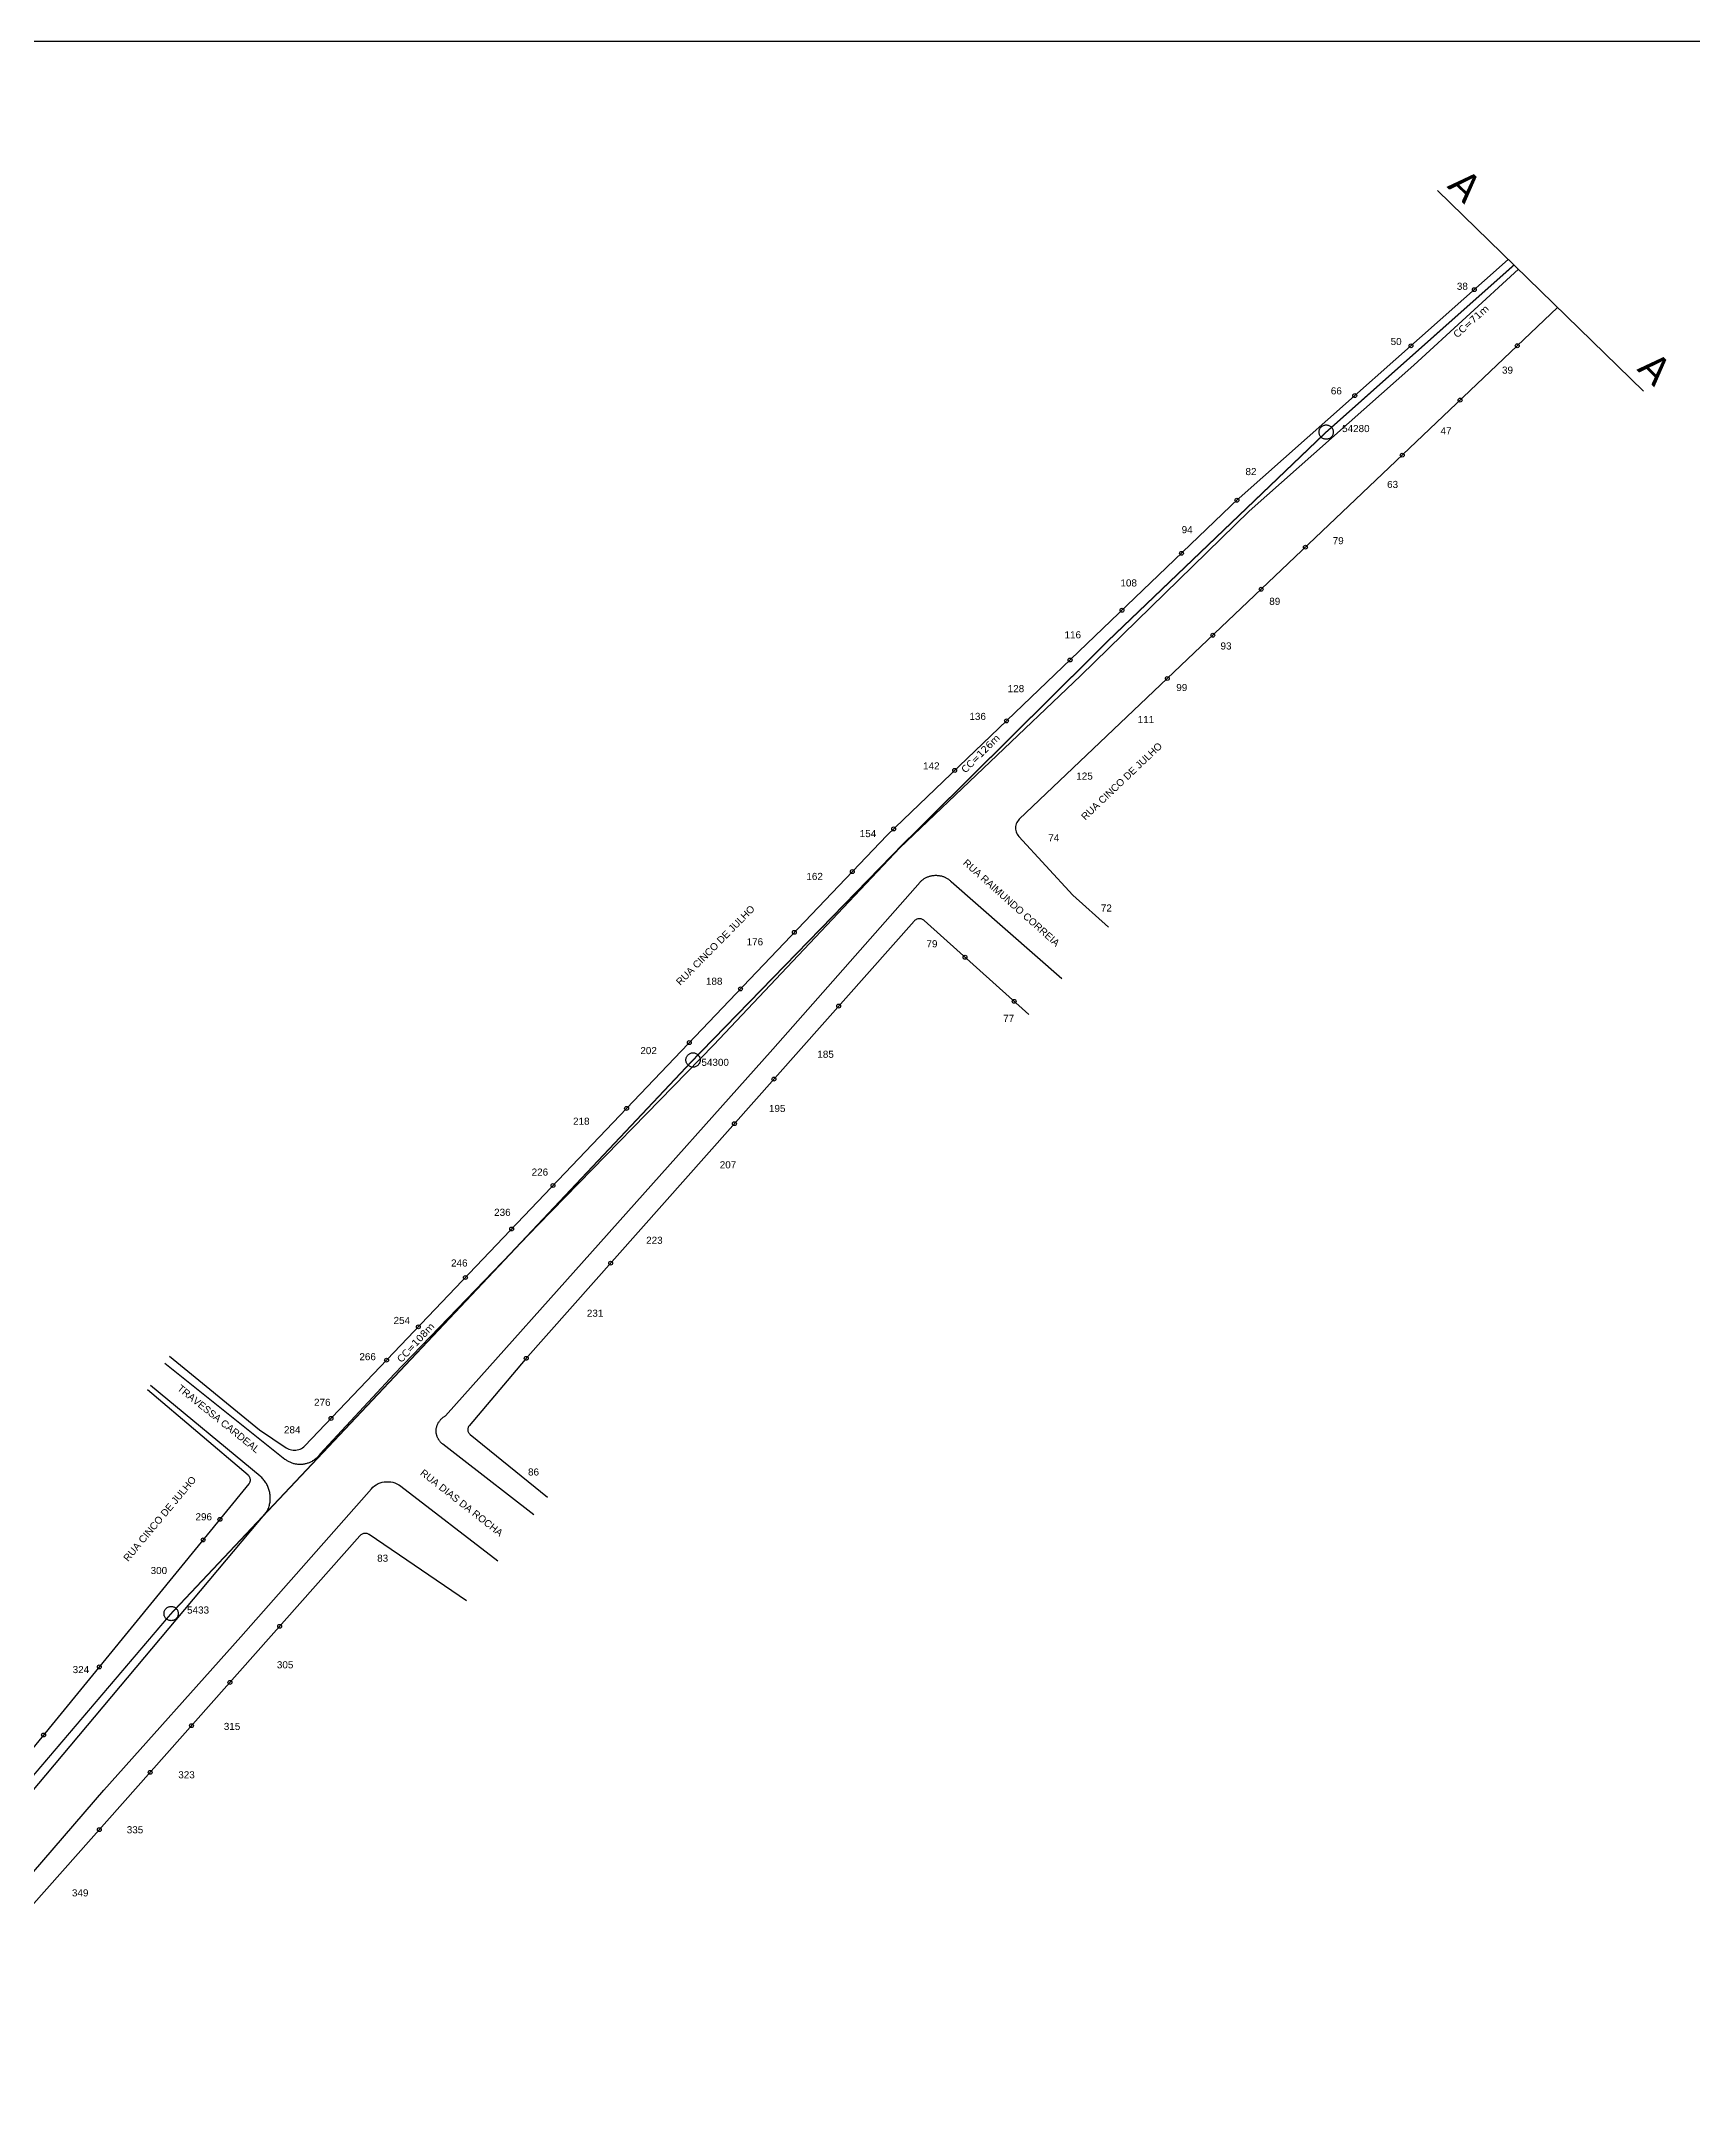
# Model space of a CAD drawing. Header units: metres. Extents: x 10082 to 18317, y -227 to 2742.
# Drawn here: x 10549.9 to 10783.3, y 74.8 to 367.3 of the extents above; entities that cross this region are included whole.
import ezdxf

# ---------------------------------------------------------------- set-up
doc = ezdxf.new("R2010")
doc.units = ezdxf.units.M
doc.header["$LTSCALE"] = 0.1
doc.header["$MEASUREMENT"] = 0
doc.linetypes.add('PHANTOM2', pattern=[1.25, 0.625, -0.125, 0.125, -0.125, 0.125, -0.125])
for name, color, linetype in [('10.0-Cartográfico', 252, 'Continuous'), ('10.1-Caixas Subterrâneas', 5, 'Continuous'), ('10.2-Nº Policía', 2, 'Continuous'), ('10.3-Nome das Ruas', 252, 'Continuous'), ('CD a instalar', 1, 'Continuous')]:
    doc.layers.add(name, color=color, linetype=linetype)
doc.styles.add('siredit', font='verdana.ttf')
doc.styles.get("Standard").update_dxf_attribs({"font": 'arial.ttf'})
doc.styles.add('WMF-Calibri0', font='calibri.ttf')

# ---------------------------------------------------------------- blocks, each defined once
blk = doc.blocks.new('DV')
at = {"linetype": 'Continuous'}
blk.add_circle((0, 0), 0.00000275, dxfattribs=at)
blk = doc.blocks.new('MHMZ')
at = {"linetype": 'PHANTOM2'}
blk.add_circle((0, 0), 0.0000101, dxfattribs=at)

msp = doc.modelspace()

# ---------------------------------------------------------------- linework, layer by layer
for points in [[(10081.8, -226.73), (10920.37, -226.73), (10920.37, 367.27), (10081.8, 367.27), (10081.8, -226.73)], [(10747.23, 346.2), (10776.33, 317.83)]]:
    msp.add_lwpolyline(points)
at = {"layer": '10.0-Cartográfico'}
for points in [[(10568.05, 181.43), (10580.74, 171.03), (10584.54, 168.49), (10584.72, 168.38), (10584.9, 168.29), (10585.09, 168.23), (10585.29, 168.18), (10585.49, 168.15), (10585.7, 168.15), (10585.89, 168.15), (10586.1, 168.19), (10586.29, 168.24), (10586.49, 168.3), (10586.67, 168.38), (10586.84, 168.49), (10587, 168.61), (10587.15, 168.75), (10669.38, 255.03), (10669.44, 255.08), (10719.11, 302.65), (10719.17, 302.71), (10757.22, 336.45)], [(10567.4, 180.45), (10584.35, 166.9), (10584.44, 166.84), (10584.53, 166.77), (10584.63, 166.71), (10584.72, 166.65), (10584.82, 166.59), (10584.92, 166.54), (10585.02, 166.49), (10585.13, 166.45), (10585.23, 166.4), (10585.34, 166.36), (10585.45, 166.33), (10585.56, 166.29), (10585.67, 166.27), (10585.78, 166.24), (10585.89, 166.22), (10586, 166.2), (10586.12, 166.19), (10586.23, 166.18), (10586.35, 166.17), (10586.46, 166.17), (10586.58, 166.17), (10586.69, 166.17), (10586.81, 166.18), (10586.92, 166.19), (10587.04, 166.21), (10587.15, 166.22), (10587.26, 166.25), (10587.37, 166.27), (10587.48, 166.3), (10587.59, 166.34), (10587.7, 166.37), (10587.81, 166.41), (10587.91, 166.46), (10588.02, 166.51), (10588.12, 166.56), (10588.22, 166.61), (10588.31, 166.67), (10588.41, 166.73), (10588.5, 166.79), (10588.59, 166.86), (10588.68, 166.93), (10588.77, 167), (10588.85, 167.07), (10588.93, 167.15), (10589, 167.23), (10589.08, 167.31), (10589.15, 167.39), (10589.21, 167.48), (10589.28, 167.57), (10599.82, 178.95), (10620.12, 200), (10644.97, 225.43), (10671.26, 253.31), (10696.78, 277.62), (10720.6, 300.89), (10743.88, 321.52), (10758.65, 335.07)], [(10764.18, 329.67), (10688.12, 257.32), (10687.99, 257.18), (10687.87, 257.03), (10687.78, 256.85), (10687.69, 256.68), (10687.63, 256.5), (10687.6, 256.32), (10687.58, 256.13), (10687.58, 255.94), (10687.61, 255.75), (10687.66, 255.57), (10687.73, 255.39), (10687.82, 255.22), (10687.92, 255.06), (10688.04, 254.91)], [(10688.04, 254.91), (10695.66, 246.58), (10700.74, 242.09)], [(10619.52, 159.03), (10609.19, 167.03), (10606.67, 168.98), (10606.6, 169.04), (10606.53, 169.1), (10606.46, 169.16), (10606.4, 169.22), (10606.34, 169.29), (10606.28, 169.35), (10606.22, 169.42), (10606.17, 169.49), (10606.12, 169.56), (10606.07, 169.64), (10606.03, 169.71), (10605.98, 169.79), (10605.95, 169.87), (10605.91, 169.95), (10605.88, 170.03), (10605.85, 170.11), (10605.82, 170.19), (10605.79, 170.27), (10605.77, 170.36), (10605.75, 170.44), (10605.74, 170.53), (10605.73, 170.61), (10605.72, 170.7), (10605.72, 170.78), (10605.71, 170.87), (10605.72, 170.96), (10605.72, 171.04), (10605.73, 171.13), (10605.74, 171.21), (10605.75, 171.3), (10605.77, 171.38), (10605.79, 171.47), (10605.82, 171.55), (10605.84, 171.63), (10605.87, 171.71), (10605.91, 171.79), (10605.94, 171.87), (10605.98, 171.95), (10606.02, 172.03), (10606.07, 172.1), (10606.12, 172.18), (10606.17, 172.25), (10606.22, 172.32), (10606.28, 172.39), (10606.33, 172.46), (10606.4, 172.52), (10606.46, 172.58), (10606.52, 172.64), (10606.59, 172.7), (10606.66, 172.76), (10606.73, 172.81), (10606.81, 172.87), (10606.88, 172.92), (10606.96, 172.96), (10607.04, 173.01), (10653.27, 224.83), (10674.09, 248.44), (10674.16, 248.51), (10674.23, 248.58), (10674.3, 248.65), (10674.37, 248.71), (10674.45, 248.77), (10674.53, 248.83), (10674.61, 248.89), (10674.69, 248.94), (10674.78, 248.99), (10674.86, 249.04), (10674.95, 249.09), (10675.04, 249.13), (10675.13, 249.17), (10675.23, 249.21), (10675.32, 249.24), (10675.42, 249.27), (10675.51, 249.3), (10675.61, 249.33), (10675.71, 249.35), (10675.81, 249.36), (10675.91, 249.38), (10676.01, 249.39), (10676.11, 249.4), (10676.21, 249.41), (10676.31, 249.41), (10676.41, 249.41), (10676.51, 249.4), (10676.61, 249.39), (10676.71, 249.38), (10676.81, 249.37), (10676.91, 249.35), (10677.01, 249.33), (10677.11, 249.31), (10677.21, 249.28), (10677.3, 249.25), (10677.4, 249.22), (10677.49, 249.18), (10677.58, 249.14), (10677.67, 249.1), (10677.76, 249.05), (10677.85, 249.01), (10677.93, 248.96), (10678.01, 248.9), (10678.1, 248.85), (10678.17, 248.79), (10678.25, 248.73), (10678.33, 248.66), (10678.4, 248.6), (10678.47, 248.53)], [(10678.47, 248.53), (10694.13, 234.82)], [(10689.48, 229.71), (10674.68, 243), (10674.62, 243.05), (10674.54, 243.1), (10674.45, 243.16), (10674.35, 243.19), (10674.25, 243.23), (10674.16, 243.24), (10674.06, 243.25), (10673.95, 243.25), (10673.85, 243.25), (10673.76, 243.23), (10673.66, 243.2), (10673.56, 243.16), (10673.48, 243.11), (10673.39, 243.05), (10673.31, 243), (10673.24, 242.93), (10618.29, 180.96), (10610.38, 171.61), (10610.36, 171.57), (10610.31, 171.49), (10610.26, 171.41), (10610.22, 171.32), (10610.19, 171.23), (10610.19, 171.14), (10610.18, 171.04)], [(10515.89, 85.86), (10579.28, 163.41), (10579.33, 163.49), (10579.38, 163.57), (10579.42, 163.66), (10579.45, 163.75), (10579.46, 163.84), (10579.46, 163.93), (10579.46, 164.03), (10579.44, 164.12), (10579.42, 164.21), (10579.38, 164.3), (10579.34, 164.39), (10579.28, 164.46), (10579.22, 164.54), (10579.15, 164.61), (10564.93, 176.68)], [(10518.36, 83.88), (10581.75, 159.38), (10581.82, 159.52), (10581.89, 159.65), (10581.95, 159.79), (10582.01, 159.93), (10582.06, 160.07), (10582.11, 160.22), (10582.15, 160.36), (10582.18, 160.51), (10582.21, 160.66), (10582.24, 160.81), (10582.25, 160.96), (10582.27, 161.1), (10582.27, 161.26), (10582.28, 161.41), (10582.27, 161.56), (10582.26, 161.71), (10582.25, 161.86), (10582.23, 162), (10582.2, 162.15), (10582.17, 162.3), (10582.13, 162.45), (10582.09, 162.59), (10582.04, 162.73), (10581.99, 162.88), (10581.93, 163.02), (10581.87, 163.15), (10581.8, 163.29), (10581.72, 163.42), (10581.64, 163.55), (10581.56, 163.68), (10581.47, 163.81), (10581.38, 163.93), (10581.28, 164.05), (10581.18, 164.17), (10581.07, 164.28), (10580.96, 164.39), (10580.84, 164.5), (10565.33, 177.3)], [(10610.18, 171.04), (10610.19, 170.95), (10610.2, 170.85), (10610.23, 170.76), (10610.27, 170.67), (10610.32, 170.59), (10610.37, 170.51), (10610.44, 170.44), (10610.51, 170.37), (10621.45, 161.49)], [(10524.53, 80.4), (10558.77, 120.12), (10578.11, 141.77), (10596.57, 162.71), (10596.78, 162.92), (10597.01, 163.1), (10597.25, 163.27), (10597.52, 163.42), (10597.8, 163.53), (10598.1, 163.61), (10598.39, 163.67), (10598.7, 163.7), (10599, 163.7), (10599.3, 163.67), (10599.61, 163.61), (10599.9, 163.52), (10600.18, 163.4), (10600.44, 163.26), (10600.69, 163.09), (10600.71, 163.07), (10614.41, 152.51)], [(10609.99, 146.88), (10596.27, 156.21), (10596.22, 156.24), (10596.15, 156.29), (10596.05, 156.33), (10595.95, 156.36), (10595.85, 156.38), (10595.75, 156.39), (10595.65, 156.39), (10595.55, 156.38), (10595.44, 156.36), (10595.34, 156.33), (10595.26, 156.29), (10595.17, 156.25), (10595.08, 156.19), (10595.01, 156.13), (10594.94, 156.05), (10544.43, 99.07)]]:
    msp.add_lwpolyline(points, dxfattribs=at)
at = {"layer": 'CD a instalar', "color": 1, "linetype": 'ByBlock', "const_width": 0.2}
for points in [[(10758.03, 335.67), (10731.48, 312.05)], [(10568.27, 145.06), (10642.02, 223.3)], [(10568.27, 145.06), (10514.05, 81.33)]]:
    msp.add_lwpolyline(points, dxfattribs=at)
msp.add_lwpolyline([(10731.48, 312.05, 0.013458), (10642.02, 223.3)], format="xyb", dxfattribs=at)

# ---------------------------------------------------------------- block references
at = {"layer": '10.0-Cartográfico', "xscale": 100000, "yscale": 100000, "zscale": 100000}
for p in [(10752.41, 332.18), (10743.46, 324.24), (10758.48, 324.25), (10735.52, 317.21), (10750.4, 316.57), (10742.23, 308.79), (10718.87, 302.42), (10728.55, 295.79), (10711.04, 294.92), (10722.3, 289.84), (10702.63, 286.87), (10715.47, 283.34), (10695.29, 279.84), (10709.03, 277.22), (10686.31, 271.23), (10678.99, 264.23), (10670.36, 255.96), (10664.53, 249.93), (10656.33, 241.34), (10680.45, 237.82), (10648.72, 233.35), (10662.59, 230.92), (10687.39, 231.59), (10641.49, 225.76), (10653.44, 220.6), (10632.62, 216.46), (10647.86, 214.3), (10622.23, 205.56), (10616.38, 199.42), (10630.37, 194.58), (10609.85, 192.56), (10603.2, 185.58), (10618.45, 181.14), (10598.71, 180.87), (10590.86, 172.64), (10575.16, 158.37), (10572.79, 155.47), (10583.6, 143.26), (10558.12, 137.52), (10576.57, 135.33), (10571.15, 129.21), (10550.24, 127.89), (10565.3, 122.62), (10558.12, 114.52)]:
    msp.add_blockref('DV', p, dxfattribs=at)
at = {"layer": '10.1-Caixas Subterrâneas', "xscale": 100000, "yscale": 100000, "zscale": 100000}
for p in [(10731.48, 312.05), (10642.02, 223.3), (10568.27, 145.06)]:
    msp.add_blockref('MHMZ', p, dxfattribs=at)

# ---------------------------------------------------------------- texts
at = {"style": 'WMF-Calibri0'}
for p in [(10748.46, 346.72), (10775.27, 320.87)]:
    msp.add_text('A', height=4, rotation=315.7374, dxfattribs=at).set_placement(p)
at = {"color": 7, "char_height": 1, "attachment_point": 5, "style": 'siredit'}
for s, insert, rotation in [('CC=71m', (10751.95, 327.7), 41.6671), ('CC=126m', (10682.64, 266.6), 44.8548), ('CC=108m', (10602.82, 183.36), 47.3738)]:
    msp.add_mtext(s, dxfattribs=dict(at, insert=insert, rotation=rotation))
at = {"layer": '10.1-Caixas Subterrâneas'}
for s, p in [('54280', (10733.73, 312.05)), ('54300', (10643.2, 222.47)), ('5433', (10570.52, 145.06))]:
    msp.add_text(s, height=1, dxfattribs=at).set_placement(p)
at = {"layer": '10.2-Nº Policía', "color": 7}
for s, p in [('38', (10749.95, 332.16)), ('50', (10740.59, 324.35)), ('39', (10756.33, 320.31)), ('66', (10732.14, 317.38)), ('47', (10747.64, 311.72)), ('82', (10720.08, 305.97)), ('63', (10740.09, 304.15)), ('94', (10711.06, 297.76)), ('79', (10732.4, 296.2)), ('108', (10702.41, 290.23)), ('89', (10723.44, 287.63)), ('116', (10694.51, 282.9)), ('93', (10716.55, 281.32)), ('128', (10686.48, 275.29)), ('99', (10710.3, 275.45)), ('136', (10681.07, 271.37)), ('111', (10704.85, 270.93)), ('142', (10674.52, 264.37)), ('125', (10696.17, 262.93)), ('154', (10665.57, 254.8)), ('74', (10692.21, 254.2)), ('162', (10658.03, 248.75)), ('72', (10699.64, 244.28)), ('176', (10649.59, 239.51)), ('79', (10675, 239.23)), ('188', (10643.84, 233.93)), ('77', (10685.84, 228.69)), ('202', (10634.57, 224.13)), ('185', (10659.58, 223.61)), ('195', (10652.74, 215.95)), ('218', (10625.06, 214.15)), ('226', (10619.21, 206.96)), ('207', (10645.79, 207.99)), ('236', (10613.91, 201.27)), ('223', (10635.39, 197.32)), ('246', (10607.82, 194.11)), ('231', (10627.01, 187.01)), ('254', (10599.7, 185.99)), ('266', (10594.87, 180.87)), ('276', (10588.46, 174.42)), ('284', (10584.21, 170.54)), ('86', (10618.7, 164.57)), ('296', (10571.71, 158.24)), ('83', (10597.38, 152.38)), ('300', (10565.37, 150.64)), ('324', (10554.35, 136.64)), ('305', (10583.21, 137.32)), ('315', (10575.71, 128.61)), ('323', (10569.28, 121.77)), ('335', (10562, 114)), ('349', (10554.25, 105.08))]:
    msp.add_text(s, height=1, dxfattribs=at).set_placement(p)
at = {"layer": '10.3-Nome das Ruas'}
for s, rotation, p in [('RUA CINCO DE JULHO', 43.5908, (10697.44, 257.12)), ('RUA RAIMUNDO CORREIA', 318.225, (10680.08, 251.04)), ('RUA CINCO DE JULHO', 45.5177, (10640.22, 233.77)), ('TRAVESSA CARDEAL', 321.2539, (10569.04, 176.71)), ('RUA CINCO DE JULHO', 50.1609, (10562.19, 152.33)), ('RUA DIAS DA ROCHA', 321.8628, (10603.37, 164.76))]:
    msp.add_text(s, height=1, rotation=rotation, dxfattribs=at).set_placement(p)

doc.saveas('drawing.dxf')
